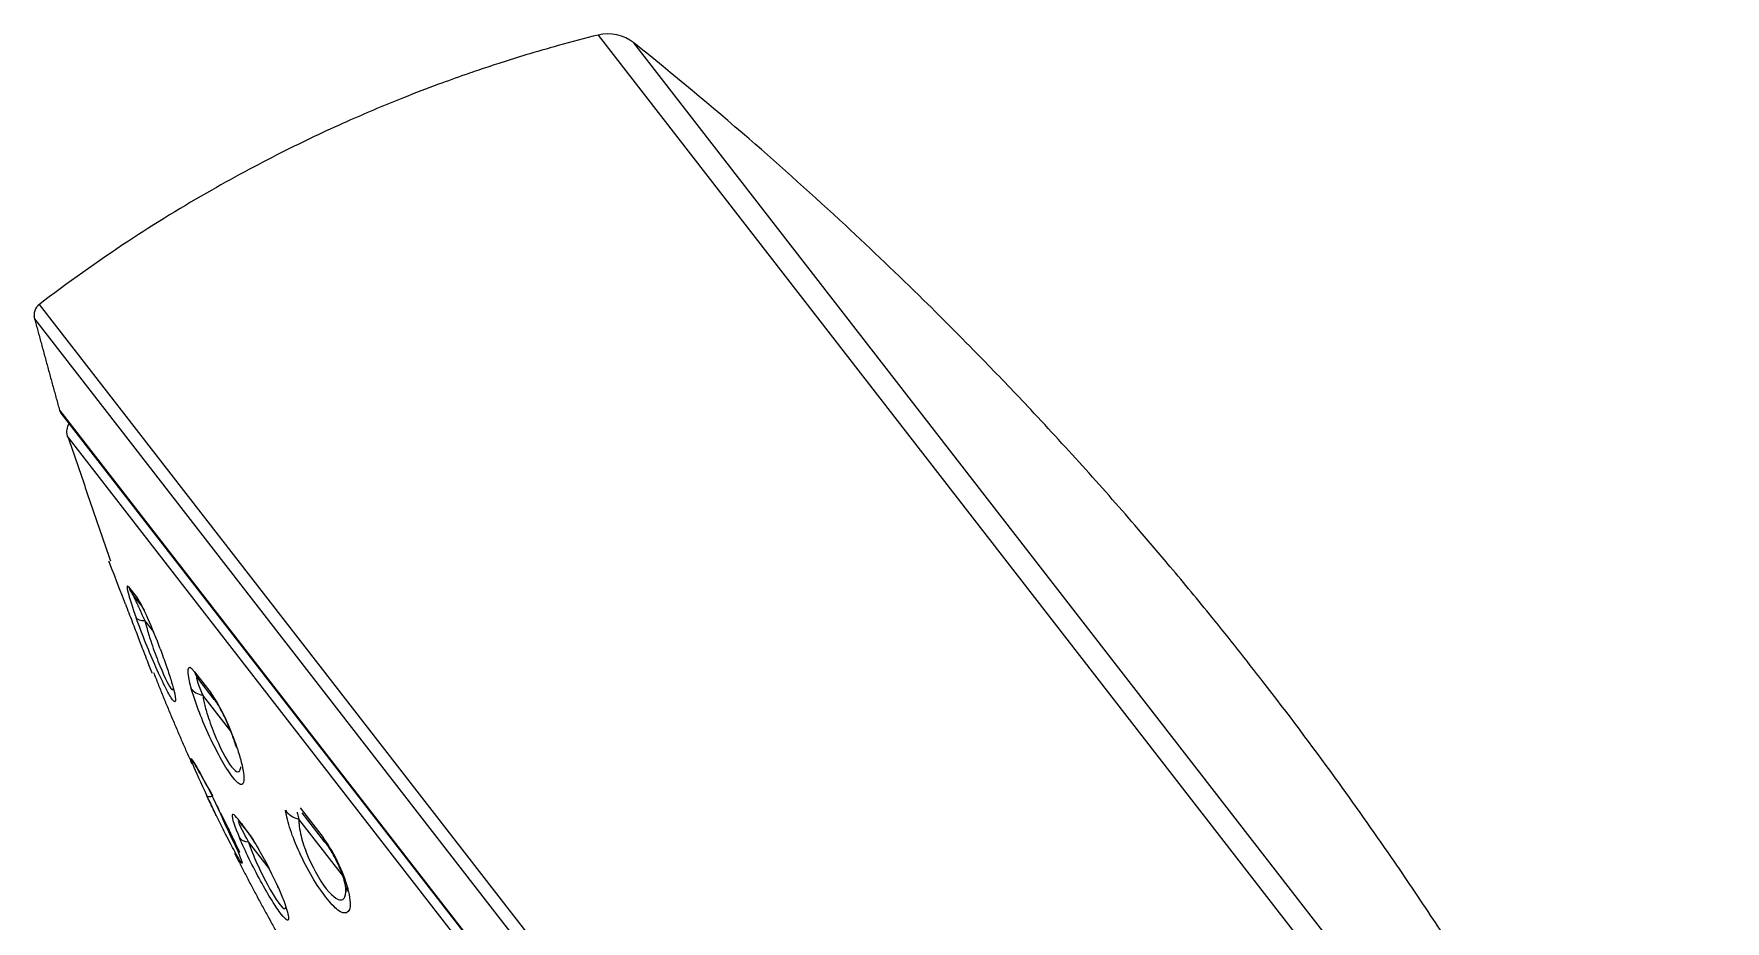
# Model space of a CAD drawing. Extents: x 1171 to 2300, y 0 to 827.
# Drawn here: x 1858.7 to 1920, y 543.4 to 575.6 of the extents above; entities that cross this region are included whole.
import ezdxf

# ---------------------------------------------------------------- set-up
doc = ezdxf.new("R2010")
doc.units = 0
doc.header["$LTSCALE"] = 10
doc.header["$MEASUREMENT"] = 0
doc.layers.add('1', color=7, linetype='CONTINUOUS')

msp = doc.modelspace()

# ---------------------------------------------------------------- linework, layer by layer
at = {"layer": '1', "color": 7, "linetype": 'Continuous'}
for p, q in [((1879.122, 575.581), (1919.828, 523.103)), ((1919.995, 524.28), (1880.423, 575.296)), ((1903.188, 508.675), (1858.868, 565.811)), ((1858.688, 565.292), (1902.657, 508.606)), ((1859.594, 561.971), (1880.751, 534.695)), ((1859.645, 561.871), (1901.825, 507.493)), ((1901.084, 507.915), (1859.869, 561.049)), ((1861.38, 556.494), (1861.388, 556.485)), ((1862.101, 555.565), (1862.419, 555.155)), ((1862.558, 554.896), (1862.244, 555.3)), ((1863.01, 553.932), (1862.69, 554.345)), ((1864.49, 552.485), (1865.094, 551.707)), ((1865.205, 551.483), (1864.608, 552.253)), ((1865.803, 550.331), (1864.789, 551.638)), ((1864.425, 549.264), (1864.421, 549.27)), ((1864.505, 549.126), (1864.516, 549.112)), ((1869.856, 545.106), (1868.279, 547.139)), ((1868.321, 547.547), (1869.152, 546.476)), ((1869.22, 546.308), (1868.398, 547.368)), ((1866.211, 546.962), (1866.199, 546.978)), ((1866.266, 546.856), (1866.279, 546.838)), ((1866.29, 546.824), (1866.278, 546.84)), ((1866.29, 546.824), (1866.555, 546.483)), ((1867.206, 545.338), (1866.444, 546.321))]:
    msp.add_line(p, q, dxfattribs=at)
for centre, radius, start, end in [((1879.486, 574.125), 1.5, 51.31632, 104.0407), ((1859.172, 565.414), 0.5, 127.45943, 194.22213), ((1859.882, 562.055), 0.3, 196.31569, 217.7995), ((1860.348, 561.194), 0.5, 144.06275, 196.89958)]:
    msp.add_arc(centre, radius, start, end, dxfattribs=at)
for centre, major_axis, ratio, start_param, end_param in [((1863.035, 555.913), (-0.79, -0.613), 0.95956, 5.969297, 6.283185), ((1863.349, 555.509), (0.79, 0.613), 0.941765, 2.827704, 3.141593), ((1863.302, 554.805), (-0.941, -0.34), 0.329999, 0.070847, 0.748876), ((1865.398, 552.866), (-0.79, -0.613), 0.825606, 5.969297, 6.283185), ((1865.28, 552.255), (-0.958, -0.287), 0.591366, 0.189181, 0.86721), ((1865.995, 552.096), (0.79, 0.613), 0.791757, 2.827704, 3.141593), ((1866.929, 550.129), (-0.953, -0.304), 0.532582, 6.233886, 6.511252), ((1865.148, 549.602), (0.632, 0.49), 0.98313, 2.907178, 3.141593), ((1865.152, 549.597), (-0.632, -0.49), 0.982815, 6.04877, 6.283185), ((1865.664, 548.326), (-0.724, -0.341), 0.197622, 0.016742, 0.713605), ((1868.659, 547.899), (-0.987, -0.159), 0.794845, 0.373885, 1.051914), ((1866.91, 547.33), (0.632, 0.49), 0.850668, 2.907178, 3.141593), ((1866.922, 547.315), (-0.632, -0.49), 0.849766, 6.04877, 6.283185), ((1870.01, 546.921), (0.79, 0.613), 0.564247, 2.827704, 3.141593), ((1866.832, 546.82), (-0.735, -0.316), 0.529919, 0.109514, 0.806377), ((1868.233, 545.014), (-0.733, -0.32), 0.498558, 6.187562, 6.436277), ((1870.929, 544.973), (-0.98, -0.201), 0.752136, 0.016121, 0.389894)]:
    msp.add_ellipse(centre, major_axis=major_axis, ratio=ratio, start_param=start_param, end_param=end_param, dxfattribs=at)
for points, knots in [([(1879.122, 575.581), (1878.639, 575.46), (1877.764, 575.228), (1876.591, 574.887), (1875.688, 574.605), (1874.953, 574.364), (1874.198, 574.106), (1873.231, 573.758), (1871.842, 573.225), (1869.992, 572.448), (1867.662, 571.351), (1864.96, 569.908), (1861.937, 568.053), (1859.884, 566.592), (1858.82, 565.775)], [0, 0, 0, 0, 0.065803, 0.119602, 0.161317, 0.190896, 0.221863, 0.266738, 0.326647, 0.418415, 0.531851, 0.666834, 0.823065, 1, 1, 1, 1]), ([(1903.232, 552.133), (1902.625, 552.916), (1901.517, 554.313), (1900.003, 556.148), (1898.793, 557.57), (1897.771, 558.743), (1896.808, 559.826), (1895.821, 560.912), (1894.607, 562.219), (1892.986, 563.917), (1890.757, 566.159), (1887.92, 568.87), (1884.434, 572), (1881.84, 574.162), (1880.423, 575.296)], [0, 0, 0, 0, 0.091203, 0.164228, 0.219022, 0.26303, 0.307492, 0.352519, 0.398108, 0.471724, 0.568695, 0.689131, 0.832952, 1, 1, 1, 1]), ([(1862.244, 555.3), (1862.251, 555.287), (1862.268, 555.256), (1862.372, 555.028), (1862.526, 554.694), (1862.643, 554.444), (1862.69, 554.345)], [0, 0, 0, 0, 0.208279, 0.500324, 0.801781, 1, 1, 1, 1]), ([(1861.985, 554.943), (1862.067, 554.728), (1862.227, 554.311), (1862.453, 553.721), (1862.684, 553.12), (1862.9, 552.566), (1862.949, 552.438), (1862.949, 552.437), (1862.949, 552.437)], [0, 0, 0, 0, 0.174866, 0.338216, 0.500147, 0.754549, 0.999211, 1, 1, 1, 1]), ([(1863.248, 553.314), (1863.323, 553.109), (1863.467, 552.712), (1863.635, 552.197), (1863.77, 551.721), (1863.84, 551.354), (1863.72, 551.412), (1863.465, 551.835), (1863.101, 552.613), (1862.713, 553.528), (1862.488, 554.133), (1862.372, 554.444)], [0, 0, 0, 0, 0.087456, 0.169153, 0.25014, 0.377375, 0.499739, 0.622279, 0.749894, 0.871256, 1, 1, 1, 1]), ([(1862.69, 554.345), (1862.712, 554.259), (1862.772, 554.023), (1862.928, 553.522), (1863.244, 552.626), (1863.537, 552.003), (1863.68, 551.818), (1863.706, 551.824), (1863.712, 551.883)], [0, 0, 0, 0, 0.074703, 0.205338, 0.409876, 0.805792, 0.805995, 1, 1, 1, 1]), ([(1864.608, 552.253), (1864.592, 552.27), (1864.552, 552.31), (1864.573, 552.192), (1864.66, 551.943), (1864.753, 551.725), (1864.789, 551.638)], [0, 0, 0, 0, 0.208279, 0.500324, 0.801781, 1, 1, 1, 1]), ([(1919.995, 524.28), (1919.426, 525.543), (1918.325, 527.887), (1916.698, 531.115), (1915.248, 533.826), (1914.002, 536.045), (1912.911, 537.916), (1911.83, 539.71), (1910.671, 541.566), (1909.342, 543.62), (1907.748, 545.987), (1905.706, 548.876), (1904.124, 550.983), (1903.232, 552.133)], [0, 0, 0, 0, 0.127492, 0.238457, 0.332806, 0.410489, 0.472843, 0.532186, 0.603305, 0.674314, 0.75745, 0.866048, 1, 1, 1, 1]), ([(1866.038, 549.718), (1866.092, 549.539), (1866.198, 549.192), (1866.276, 548.793), (1866.287, 548.476), (1866.192, 548.322), (1865.886, 548.62), (1865.478, 549.24), (1865.04, 550.114), (1864.637, 551.047), (1864.461, 551.589), (1864.371, 551.867)], [0, 0, 0, 0, 0.087456, 0.169153, 0.25014, 0.377375, 0.499739, 0.622279, 0.749894, 0.871256, 1, 1, 1, 1]), ([(1864.789, 551.638), (1864.802, 551.564), (1864.836, 551.362), (1864.959, 550.903), (1865.263, 550.023), (1865.653, 549.275), (1866.02, 548.802), (1866.148, 548.808), (1866.167, 549.029), (1866.168, 549.04)], [0, 0, 0, 0, 0.061082, 0.167897, 0.335139, 0.658862, 0.659028, 0.983191, 1, 1, 1, 1]), ([(1865.17, 551.534), (1865.246, 551.431), (1865.394, 551.203), (1865.619, 550.765), (1865.817, 550.298), (1865.922, 550.001), (1865.969, 549.853)], [0, 0, 0, 0, 0.247766, 0.491358, 0.742839, 1, 1, 1, 1]), ([(1864.421, 549.27), (1864.392, 549.308), (1864.363, 549.345), (1864.358, 549.312), (1864.381, 549.243), (1864.524, 548.889), (1864.719, 548.453), (1864.941, 547.983)], [0, 0, 0, 0, 0.25, 0.25, 0.5, 0.5, 1, 1, 1, 1]), ([(1865.435, 547.347), (1865.21, 547.822), (1864.96, 548.326), (1864.677, 548.862), (1864.599, 549.002), (1864.487, 549.185), (1864.455, 549.225), (1864.425, 549.264)], [0, 0, 0, 0, 0.5, 0.5, 0.75, 0.75, 1, 1, 1, 1]), ([(1865.161, 547.975), (1864.969, 548.313), (1864.78, 548.648), (1864.589, 548.979), (1864.54, 549.062), (1864.488, 549.148), (1864.487, 549.149), (1864.516, 549.112)], [0, 0, 0, 0, 0.5, 0.5, 0.75, 0.75, 1, 1, 1, 1]), ([(1865.435, 547.347), (1865.521, 547.163), (1865.689, 546.806), (1865.903, 546.334), (1866.095, 545.892), (1866.237, 545.535), (1866.207, 545.515), (1866.035, 545.797), (1865.716, 546.401), (1865.335, 547.158), (1865.074, 547.705), (1864.941, 547.983)], [0, 0, 0, 0, 0.087607, 0.169371, 0.250856, 0.377447, 0.501128, 0.621802, 0.747777, 0.872041, 1, 1, 1, 1]), ([(1865.295, 547.649), (1865.308, 547.618), (1865.446, 547.287), (1865.793, 546.511), (1866.048, 546.021), (1866.114, 545.936), (1866.121, 545.934), (1866.123, 545.944)], [0, 0, 0, 0, 0.035196, 0.379493, 0.871321, 0.872646, 1, 1, 1, 1]), ([(1865.429, 547.373), (1865.532, 547.164), (1865.716, 546.791), (1865.946, 546.319), (1866.09, 546.015), (1866.122, 545.95), (1866.124, 545.946)], [0, 0, 0, 0, 0.26605, 0.52204, 0.769922, 1, 1, 1, 1]), ([(1866.199, 546.978), (1866.114, 547.087), (1866.029, 547.198), (1865.905, 547.318), (1865.867, 547.328), (1865.84, 547.193), (1865.942, 546.878), (1866.119, 546.464)], [0, 0, 0, 0, 0.25, 0.25, 0.5, 0.5, 1, 1, 1, 1]), ([(1870.08, 544.507), (1870.104, 544.367), (1870.15, 544.096), (1870.118, 543.84), (1869.989, 543.703), (1869.725, 543.767), (1869.258, 544.272), (1868.742, 545.033), (1868.287, 545.927), (1867.929, 546.803), (1867.835, 547.24), (1867.786, 547.464)], [0, 0, 0, 0, 0.087456, 0.169153, 0.25014, 0.377375, 0.499739, 0.622279, 0.749894, 0.871256, 1, 1, 1, 1]), ([(1868.209, 547.397), (1868.212, 547.377), (1868.226, 547.305), (1868.258, 547.206), (1868.279, 547.139)], [0, 0, 0, 0, 0.321609, 1, 1, 1, 1]), ([(1868.279, 547.139), (1868.278, 547.083), (1868.276, 546.928), (1868.339, 546.545), (1868.579, 545.749), (1869.016, 544.94), (1869.521, 544.288), (1869.874, 544.08), (1869.971, 544.385), (1869.98, 544.553), (1869.98, 544.585)], [0, 0, 0, 0, 0.051469, 0.141473, 0.282394, 0.555169, 0.555309, 0.828454, 0.969059, 1, 1, 1, 1]), ([(1866.444, 546.321), (1866.278, 546.626), (1866.149, 546.883), (1866.085, 547.05), (1866.084, 547.07), (1866.138, 547.02), (1866.194, 546.948), (1866.278, 546.84)], [0, 0, 0, 0, 0.5, 0.5, 0.75, 0.75, 1, 1, 1, 1]), ([(1867.532, 544.643), (1867.348, 545.066), (1867.089, 545.582), (1866.716, 546.234), (1866.595, 546.429), (1866.384, 546.74), (1866.297, 546.852), (1866.211, 546.962)], [0, 0, 0, 0, 0.5, 0.5, 0.75, 0.75, 1, 1, 1, 1]), ([(1866.29, 546.824), (1866.377, 546.712), (1866.482, 546.577), (1866.609, 546.402), (1866.624, 546.381), (1866.64, 546.36)], [0, 0, 0, 0, 0.881349, 0.881349, 1, 1, 1, 1]), ([(1867.532, 544.643), (1867.601, 544.482), (1867.732, 544.172), (1867.855, 543.818), (1867.918, 543.541), (1867.886, 543.41), (1867.655, 543.649), (1867.309, 544.155), (1866.887, 544.891), (1866.457, 545.712), (1866.233, 546.211), (1866.119, 546.464)], [0, 0, 0, 0, 0.087607, 0.169371, 0.250856, 0.377447, 0.501128, 0.621802, 0.747777, 0.872041, 1, 1, 1, 1]), ([(1866.444, 546.321), (1866.488, 546.198), (1866.627, 545.811), (1867.035, 544.91), (1867.43, 544.24), (1867.711, 543.878), (1867.787, 543.851), (1867.797, 543.953)], [0, 0, 0, 0, 0.112844, 0.354672, 0.700123, 0.701053, 1, 1, 1, 1]), ([(1869.195, 546.345), (1869.29, 546.217), (1869.463, 545.958), (1869.693, 545.519), (1869.861, 545.103), (1869.93, 544.865), (1869.953, 544.753)], [0, 0, 0, 0, 0.252771, 0.498396, 0.748261, 1, 1, 1, 1]), ([(1869.98, 544.58), (1869.98, 544.55), (1869.978, 544.52), (1869.976, 544.493), (1869.976, 544.493)], [0, 0, 0, 0, 0.993424, 1, 1, 1, 1])]:
    msp.add_open_spline(points, degree=3, knots=knots, dxfattribs=at)
for points, degree in [([(1858.664, 565.385), (1859.594, 561.971)], 1), ([(1859.908, 560.981), (1861.443, 556.504)], 1), ([(1861.985, 554.943), (1861.701, 555.688), (1861.403, 556.465), (1861.388, 556.485)], 3), ([(1862.101, 555.565), (1861.953, 555.756), (1862.115, 555.155), (1862.372, 554.444)], 3), ([(1863.248, 553.314), (1862.981, 554.037), (1862.597, 554.926), (1862.419, 555.155)], 3), ([(1862.516, 554.956), (1862.561, 554.893), (1862.609, 554.815), (1862.661, 554.719)], 3), ([(1864.49, 552.485), (1864.193, 552.868), (1864.186, 552.485), (1864.371, 551.867)], 3), ([(1863.003, 552.461), (1863.662, 550.786), (1864.396, 549.147)], 2), ([(1866.038, 549.718), (1865.832, 550.362), (1865.417, 551.29), (1865.094, 551.707)], 3), ([(1864.52, 549.106), (1864.536, 549.086), (1864.557, 549.058), (1864.585, 549.022)], 3), ([(1864.932, 547.979), (1865.098, 547.625), (1865.267, 547.272)], 2), ([(1870.08, 544.507), (1869.974, 545.022), (1869.589, 545.912), (1869.152, 546.476)], 3), ([(1865.939, 545.91), (1866.745, 544.318), (1867.626, 542.762)], 2), ([(1869.953, 544.753), (1869.978, 544.53)], 1)]:
    msp.add_open_spline(points, degree=degree, dxfattribs=at)

doc.saveas('drawing.dxf')
